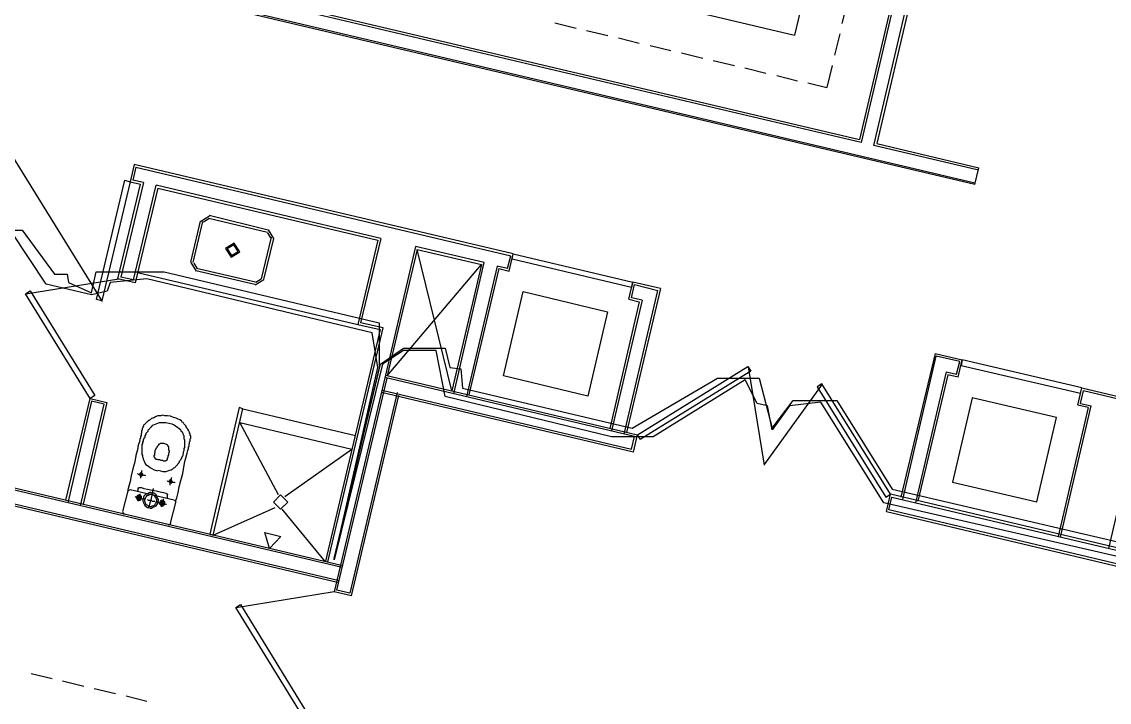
# Model space of a CAD drawing. Header units: feet. Extents: x -84 to 198, y -22 to 181.
# Drawn here: x 67.91 to 93.01, y 123.36 to 139.07 of the extents above; entities that cross this region are included whole.
import ezdxf

# ---------------------------------------------------------------- set-up
doc = ezdxf.new("R2010")
doc.units = ezdxf.units.FT
for name, color, linetype in [('A-AREA-COMUN', 252, 'CONTINUOUS'), ('A-AREA-UNIDAD', 30, 'CONTINUOUS'), ('A-LINEA', 7, 'CONTINUOUS'), ('A-LINEA-FINA', 9, 'CONTINUOUS')]:
    doc.layers.add(name, color=color, linetype=linetype)

msp = doc.modelspace()

# ---------------------------------------------------------------- linework, layer by layer
at = {"layer": 'A-AREA-COMUN'}
msp.add_lwpolyline([(94.768, 126.3644), (87.808, 127.9644), (86.352, 130.2933), (85.632, 130.2044), (85.232, 129.6533), (85.12, 130.2044), (84.88, 130.2578), (84.608, 130.8089), (82.48, 129.4933), (81.52, 129.4933), (77.68, 130.4178), (77.472, 131.4844), (76.72, 131.4844), (76.24, 131.1644), (75.12, 126.6489), (76.128, 131.0933), (76, 131.8933), (70.8, 133.1378), (69.952, 133.0489), (69.888, 132.8533), (69.52, 132.7644), (68.48, 133.0133), (67.68, 134.2222)], dxfattribs=at)
at = {"layer": 'A-AREA-UNIDAD'}
msp.add_lwpolyline([(66.912, 134.2578), (67.92, 134.2578), (68.672, 133.2444), (68.96, 133.2444), (68.992, 133.0489), (69.52, 132.8178), (69.632, 133.2978), (71.2, 133.2978), (76.16, 132.1244), (76.16, 131.0933), (75.12, 126.6844), (76.192, 131.1644), (76.72, 131.5378), (77.68, 131.5378), (77.792, 131.0933), (78.048, 131.0578), (78.08, 130.6133), (82, 129.6889), (83.968, 130.8444), (84.928, 130.8444), (85.232, 129.6889), (85.712, 130.3289), (86.72, 130.3289), (88, 128.2844), (94.848, 126.6844)], dxfattribs=at)
at = {"layer": 'A-LINEA'}
for p, q in [((89.5467, 146.1111), (87.24, 136.3511)), ((89.6, 146.1511), (87.28, 136.2844)), ((87.5733, 136.2178), (89.8933, 146.0844)), ((89.9333, 146.0178), (87.64, 136.2578)), ((87.1333, 144.6311), (85.7467, 138.7644)), ((89.9067, 135.3111), (57.9867, 142.8444)), ((58.04, 142.8844), (89.9067, 135.3511)), ((75.6267, 141.1511), (85.7467, 138.7644)), ((87.28, 136.2844), (73.16, 139.6178)), ((73.1733, 139.6711), (87.24, 136.3511)), ((86.96, 139.5111), (86.84, 139.0311)), ((80.2133, 139.0444), (80.7067, 138.9244)), ((80.9467, 138.8711), (81.44, 138.7511)), ((86.7867, 138.7911), (86.6667, 138.2978)), ((81.68, 138.6978), (82.16, 138.5778)), ((82.4133, 138.5244), (82.8933, 138.4044)), ((83.1333, 138.3511), (83.6267, 138.2311)), ((83.8667, 138.1778), (84.36, 138.0578)), ((86.6133, 138.0578), (86.4933, 137.5511)), ((84.6, 138.0044), (85.08, 137.8844)), ((85.3333, 137.8311), (85.8133, 137.7111)), ((86.0533, 137.6578), (86.4933, 137.5511)), ((87.64, 136.2578), (90, 135.6978)), ((67.6625, 136.0224), (69.7688, 132.6136)), ((89.9867, 135.6444), (87.5733, 136.2178)), ((70.5067, 135.7778), (70.4133, 135.3778)), ((79.2533, 133.7111), (70.5067, 135.7778)), ((70.5467, 135.7111), (70.48, 135.4178)), ((70.5467, 135.7111), (79.2, 133.6711)), ((89.9067, 135.3111), (90, 135.6978)), ((70.1333, 133.1378), (70.6533, 135.3244)), ((70.72, 135.3644), (70.2, 133.1778)), ((70.4133, 135.3778), (70.6533, 135.3244)), ((70.72, 135.3644), (70.48, 135.4178)), ((70.4933, 133.1111), (71.0133, 135.2978)), ((76.2, 134.0711), (71.0133, 135.2978)), ((71.0533, 135.2311), (70.5333, 133.0444)), ((71.0533, 135.2311), (76.1333, 134.0311)), ((72.245, 134.5866), (72.0445, 134.4628)), ((72.2297, 134.5218), (72.1093, 134.4474)), ((72.2267, 134.5378), (73.5867, 134.2178)), ((72.24, 134.6044), (73.6, 134.2711)), ((71.8133, 133.5244), (72.04, 134.4711)), ((71.8667, 133.5111), (72.0933, 134.4578)), ((73.7289, 134.0661), (73.605, 134.2666)), ((73.6667, 134.0978), (73.44, 133.1378)), ((73.72, 134.0711), (73.4933, 133.1244)), ((73.664, 134.0815), (73.5897, 134.2018)), ((76.1333, 134.0311), (75.6667, 132.0844)), ((76.2, 134.0711), (75.7333, 132.1244)), ((77, 133.8844), (76.3067, 130.9111)), ((77.04, 133.8178), (76.3467, 130.8978)), ((78.5867, 133.5111), (77, 133.8844)), ((77.84, 130.5511), (77.04, 133.8178)), ((77.04, 133.8178), (78.52, 133.4711)), ((71.8178, 133.5161), (71.9417, 133.3156)), ((71.8827, 133.5008), (71.957, 133.3805)), ((77.88, 130.4844), (78.5867, 133.5111)), ((79.12, 133.3778), (79.2, 133.6711)), ((79.16, 133.3111), (79.2533, 133.7111)), ((75.3067, 126.4711), (45.9733, 133.3911)), ((46.04, 133.4311), (75.32, 126.5244)), ((70.5867, 133.2844), (75.6667, 132.0844)), ((73.2933, 133.0044), (71.9333, 133.3244)), ((73.3067, 133.0578), (71.9467, 133.3778)), ((76.3467, 130.8978), (78.52, 133.4711)), ((78.52, 133.4711), (77.84, 130.5511)), ((78.88, 133.4311), (78.1733, 130.4178)), ((78.92, 133.3778), (78.2267, 130.4578)), ((79.12, 133.3778), (78.88, 133.4311)), ((78.92, 133.3778), (79.16, 133.3111)), ((70.1512, 133.1286), (68.0107, 132.7814)), ((70.5333, 133.0444), (70.1333, 133.1378)), ((70.4933, 133.1111), (70.2, 133.1778)), ((73.3017, 132.9956), (73.5022, 133.1195)), ((73.317, 133.0605), (73.4373, 133.1348)), ((81.92, 132.6711), (82.0133, 133.0578)), ((81.9867, 132.6978), (82.0533, 133.0044)), ((82.6533, 132.9111), (82.0133, 133.0578)), ((82.0533, 133.0044), (82.5867, 132.8711)), ((47.28, 132.7778), (75.24, 126.1778)), ((81.8133, 129.5511), (82.5867, 132.8711)), ((82.6533, 132.9111), (81.8667, 129.5911)), ((75.2267, 126.1244), (47.32, 132.7111)), ((82.2267, 132.6444), (81.52, 129.6311)), ((82.2267, 132.6444), (81.9867, 132.6978)), ((74.9733, 126.6044), (76.2533, 132.0044)), ((76.2533, 132.0044), (75.7333, 132.1244)), ((88.9867, 131.4178), (88.2, 128.0978)), ((88.24, 128.0444), (89.0133, 131.3511)), ((88.9867, 131.4178), (89.6133, 131.2711)), ((89.56, 131.2311), (89.0133, 131.3511)), ((89.52, 130.8711), (89.6133, 131.2711)), ((85.0528, 128.84), (84.6823, 131.1024)), ((89.24, 130.9911), (88.5333, 127.9644)), ((89.24, 130.9911), (89.48, 130.9378)), ((89.48, 130.9378), (89.56, 131.2311)), ((76.3067, 130.9111), (75.12, 125.9111)), ((75.1867, 125.9511), (76.3467, 130.8444)), ((82.0533, 129.4978), (76.2933, 130.8578)), ((76.3067, 130.9111), (82.12, 129.5378)), ((80.9733, 130.4311), (79.0267, 130.8978)), ((89.28, 130.9244), (88.5867, 128.0044)), ((89.52, 130.8711), (89.28, 130.9244)), ((76.5733, 130.5111), (75.48, 125.8844)), ((82.0267, 129.1378), (76.2133, 130.5111)), ((76.2267, 130.5644), (81.9867, 129.2044)), ((86.384, 130.7064), (85.0405, 128.8489)), ((92.28, 130.2178), (92.3733, 130.6178)), ((92.3467, 130.2578), (92.4133, 130.5511)), ((92.3733, 130.6178), (96.84, 129.5644)), ((96.7733, 129.5111), (92.4133, 130.5511)), ((69.52, 130.3111), (68.9733, 127.9644)), ((69.2667, 127.8978), (69.8133, 130.2444)), ((69.88, 130.2844), (69.3333, 127.9378)), ((69.8133, 130.2444), (69.52, 130.3111)), ((75.52, 125.8178), (76.6133, 130.4444)), ((92.3467, 130.2578), (92.5867, 130.2044)), ((73.0133, 130.1378), (75.6133, 129.5244)), ((92.52, 130.1644), (91.8267, 127.1911)), ((91.88, 127.1778), (92.5867, 130.2044)), ((92.52, 130.1644), (92.28, 130.2178)), ((73.84, 128.1511), (72.9467, 129.8178)), ((72.9467, 129.8178), (75.5333, 129.2044)), ((93.6933, 129.9378), (92.9867, 126.9111)), ((81.9867, 129.2044), (82.0533, 129.4978)), ((82.0267, 129.1378), (82.12, 129.5378)), ((73.9867, 128.1111), (75.5333, 129.2044)), ((70.36, 128.2444), (70.24, 127.7644)), ((70.4174, 128.2699), (70.3612, 128.2352)), ((71.4267, 128.0311), (70.4133, 128.2711)), ((89.3867, 128.4444), (91.3333, 127.9911)), ((71.3467, 127.4978), (71.4667, 127.9778)), ((71.4788, 127.9737), (71.4441, 128.0299)), ((87.8667, 127.7644), (87.96, 128.1644)), ((95, 126.4978), (87.96, 128.1644)), ((70.2412, 127.7552), (70.2759, 127.699)), ((72.3333, 127.2178), (73.76, 127.8578)), ((74.92, 126.6044), (73.92, 127.8178)), ((87.8667, 127.7644), (94.5067, 126.1911)), ((70.28, 127.7111), (71.2933, 127.4711)), ((71.3026, 127.459), (71.3588, 127.4937)), ((72.2933, 127.2711), (72.2933, 127.2711)), ((75.1255, 125.9104), (72.863, 125.5407)), ((75.52, 125.8178), (75.12, 125.9111)), ((75.48, 125.8844), (75.1867, 125.9511)), ((68.1333, 124.0311), (68.6133, 123.9111)), ((68.8533, 123.8578), (69.3467, 123.7378)), ((69.5867, 123.6844), (70.08, 123.5644)), ((70.32, 123.5111), (70.8, 123.3911))]:
    msp.add_line(p, q, dxfattribs=at)
for points in [[(70.4133, 135.3778), (69.76, 132.6311), (69.64, 132.6578), (70.2933, 135.4178), (70.4133, 135.3778)], [(72.6178, 133.8361), (72.7417, 133.6356), (72.9422, 133.7595), (72.8183, 133.96), (72.6178, 133.8361)], [(72.6567, 133.8269), (72.7509, 133.6745), (72.9033, 133.7687), (72.8091, 133.9211), (72.6567, 133.8269)], [(81.9867, 132.9378), (79.2267, 133.5911), (79.2533, 133.7111), (82.0133, 133.0578), (81.9867, 132.9378)], [(69.4933, 130.3778), (68, 132.7911), (68.1067, 132.8578), (69.6, 130.4444), (69.4933, 130.3778)], [(79.0267, 130.8978), (79.48, 132.8444), (81.4267, 132.3778), (80.9733, 130.4311)], [(81.92, 132.6711), (82.16, 132.6044), (81.48, 129.6844)], [(75.6667, 132.0844), (76.1867, 131.9644), (74.92, 126.6178)], [(89.5867, 131.1378), (92.3467, 130.4978), (92.3733, 130.6178), (89.6133, 131.2711), (89.5867, 131.1378)], [(82.12, 129.5378), (84.6667, 131.1111), (84.7333, 131.0044), (82.1867, 129.4311), (82.12, 129.5378)], [(87.96, 128.1644), (86.3733, 130.7111), (86.2667, 130.6444), (87.8533, 128.0978), (87.96, 128.1644)], [(68.9333, 128.0311), (69.4933, 130.3778), (69.88, 130.2844)], [(91.3333, 127.9911), (91.7867, 129.9378), (89.84, 130.3911), (89.3867, 128.4444)], [(71.4667, 127.9778), (71.4667, 128.0178), (71.4933, 128.0844), (71.52, 128.2044), (71.5467, 128.3378), (71.5867, 128.4844), (71.6267, 128.6444), (71.6533, 128.7911), (71.68, 128.9244), (71.7067, 129.0311), (71.7333, 129.1111), (71.7467, 129.1778), (71.76, 129.2178), (71.76, 129.2444), (71.76, 129.2578), (71.7733, 129.2711), (71.7733, 129.2844), (71.7733, 129.2978), (71.7733, 129.3111), (71.7733, 129.3244), (71.7867, 129.3378), (71.7867, 129.3511), (71.7867, 129.3644), (71.7867, 129.3778), (71.8, 129.3911), (71.8, 129.4044), (71.8, 129.4178), (71.8, 129.4444), (71.8133, 129.4578), (71.8133, 129.4711), (71.8133, 129.4844), (71.8133, 129.4978), (71.8133, 129.5111), (71.8, 129.5244), (71.8, 129.5511), (71.8, 129.5644), (71.7867, 129.5778), (71.7867, 129.5911), (71.7733, 129.6178), (71.76, 129.6311), (71.76, 129.6444), (71.7467, 129.6711), (71.7333, 129.6844), (71.72, 129.6978), (71.7067, 129.7244), (71.7067, 129.7378), (71.6933, 129.7511), (71.6667, 129.7778), (71.6533, 129.7911), (71.64, 129.8178), (71.6133, 129.8311), (71.6, 129.8578), (71.56, 129.8844), (71.52, 129.8978), (71.48, 129.9244), (71.4133, 129.9378), (71.3467, 129.9644), (71.28, 129.9778), (71.2133, 129.9778), (71.16, 129.9911), (71.12, 129.9778), (71.08, 129.9778), (71.0533, 129.9778), (71.0267, 129.9644), (71, 129.9511), (70.9733, 129.9378), (70.9467, 129.9244), (70.9333, 129.9244), (70.9067, 129.9111), (70.8933, 129.8978), (70.88, 129.8844), (70.8533, 129.8711), (70.84, 129.8578), (70.8267, 129.8578), (70.8133, 129.8444), (70.8, 129.8311), (70.7867, 129.8178), (70.7733, 129.8044), (70.76, 129.7911), (70.7467, 129.7778), (70.7333, 129.7644), (70.72, 129.7511), (70.72, 129.7378), (70.7067, 129.7244), (70.7067, 129.7111), (70.7067, 129.6978), (70.6933, 129.6844), (70.6933, 129.6711), (70.6933, 129.6578), (70.6933, 129.6444), (70.68, 129.6311), (70.68, 129.6044), (70.68, 129.5911), (70.68, 129.5778), (70.6667, 129.5644), (70.6667, 129.5511), (70.6667, 129.5378), (70.6667, 129.5244), (70.6533, 129.4978), (70.6533, 129.4711), (70.64, 129.4311), (70.6267, 129.3778), (70.6, 129.2978), (70.5867, 129.1911), (70.5467, 129.0578), (70.52, 128.9111), (70.48, 128.7511), (70.44, 128.5911), (70.4133, 128.4578), (70.3867, 128.3511), (70.36, 128.2711), (70.36, 128.2444)], [(72.3333, 127.2178), (73.0133, 130.1378), (72.9333, 130.1644), (72.2533, 127.2444), (72.3333, 127.2178)], [(72.9733, 130.1111), (72.9733, 130.1111), (72.9733, 130.1111)], [(71.0533, 128.6978), (70.9733, 128.7244), (70.92, 128.7511), (70.88, 128.7778), (70.84, 128.8044), (70.8, 128.8311), (70.7733, 128.8578), (70.76, 128.8844), (70.7467, 128.9244), (70.7333, 128.9511), (70.72, 128.9778), (70.72, 128.9911), (70.7067, 129.0178), (70.7067, 129.0444), (70.7067, 129.0578), (70.6933, 129.0844), (70.6933, 129.0978), (70.6933, 129.1244), (70.6933, 129.1378), (70.6933, 129.1644), (70.6933, 129.1911), (70.6933, 129.2044), (70.6933, 129.2311), (70.6933, 129.2578), (70.6933, 129.2844), (70.6933, 129.3111), (70.7067, 129.3378), (70.7067, 129.3644), (70.72, 129.3911), (70.72, 129.4178), (70.7333, 129.4444), (70.7467, 129.4711), (70.76, 129.4844), (70.76, 129.5111), (70.7733, 129.5378), (70.7867, 129.5511), (70.7867, 129.5778), (70.8, 129.5911), (70.8133, 129.6044), (70.8267, 129.6178), (70.8267, 129.6444), (70.84, 129.6578), (70.8533, 129.6711), (70.8667, 129.6844), (70.88, 129.6978), (70.8933, 129.7111), (70.9067, 129.7244), (70.9333, 129.7511), (70.9467, 129.7644), (70.9733, 129.7778), (71.0133, 129.7911), (71.0533, 129.8044), (71.0933, 129.8178), (71.1333, 129.8178), (71.1867, 129.8178), (71.24, 129.8178), (71.3067, 129.8044), (71.3733, 129.7911), (71.4267, 129.7644), (71.4667, 129.7378), (71.5067, 129.7111), (71.5467, 129.6844), (71.5733, 129.6578), (71.5867, 129.6311), (71.6133, 129.6044), (71.6267, 129.5778), (71.6267, 129.5644), (71.64, 129.5378), (71.6533, 129.5244), (71.6533, 129.4978), (71.6533, 129.4844), (71.6533, 129.4578), (71.6533, 129.4444), (71.6667, 129.4311), (71.6667, 129.4044), (71.6667, 129.3911), (71.6667, 129.3644), (71.6667, 129.3511), (71.6667, 129.3244), (71.6667, 129.2978), (71.6667, 129.2711), (71.6667, 129.2444), (71.6533, 129.2178), (71.6533, 129.1911), (71.6533, 129.1644), (71.64, 129.1378), (71.64, 129.1111), (71.6267, 129.0844), (71.6267, 129.0578), (71.6133, 129.0311), (71.6, 129.0178), (71.6, 128.9911), (71.5867, 128.9778), (71.5733, 128.9511), (71.56, 128.9378), (71.5467, 128.9244), (71.5467, 128.8978), (71.5333, 128.8844), (71.52, 128.8711), (71.5067, 128.8578), (71.4933, 128.8311), (71.48, 128.8178), (71.4667, 128.8044), (71.44, 128.7778), (71.4133, 128.7644), (71.3867, 128.7378), (71.36, 128.7244), (71.32, 128.7111), (71.28, 128.6978), (71.24, 128.6844), (71.1733, 128.6844), (71.12, 128.6978), (71.0533, 128.7111)], [(71.2133, 128.9378), (71.2267, 128.9378), (71.24, 128.9378), (71.2533, 128.9511), (71.2667, 128.9511), (71.2667, 128.9644), (71.28, 128.9644), (71.28, 128.9778), (71.28, 128.9911), (71.28, 129.0044), (71.2933, 129.0178), (71.2933, 129.0311), (71.2933, 129.0444), (71.2933, 129.0578), (71.3067, 129.0711), (71.3067, 129.0844), (71.3067, 129.0978), (71.3067, 129.1111), (71.3067, 129.1244), (71.32, 129.1378), (71.32, 129.1511), (71.32, 129.1644), (71.3067, 129.1778), (71.3067, 129.1911), (71.3067, 129.2044), (71.3067, 129.2178), (71.3067, 129.2311), (71.3067, 129.2444), (71.3067, 129.2578), (71.2933, 129.2711), (71.2933, 129.2844), (71.28, 129.2978), (71.2533, 129.3111), (71.2267, 129.3244), (71.2, 129.3378), (71.16, 129.3378), (71.1333, 129.3378), (71.1067, 129.3378), (71.0933, 129.3244), (71.08, 129.3244), (71.0667, 129.3111), (71.0667, 129.2978), (71.0533, 129.2844), (71.04, 129.2711), (71.04, 129.2578), (71.0267, 129.2578), (71.0267, 129.2444), (71.0133, 129.2311), (71.0133, 129.2178), (71, 129.2044), (71, 129.1911), (70.9867, 129.1778), (70.9867, 129.1644), (70.9867, 129.1378), (70.9867, 129.1244), (70.9733, 129.1111), (70.9733, 129.0978), (70.9733, 129.0844), (70.9733, 129.0711), (70.9733, 129.0578), (70.96, 129.0578), (70.96, 129.0444), (70.96, 129.0311), (70.9733, 129.0178), (70.9733, 129.0044), (70.9867, 129.0044), (70.9867, 128.9911), (71, 128.9911), (71, 128.9778), (71.0133, 128.9778), (71.0267, 128.9778), (71.0533, 128.9644), (71.0933, 128.9644), (71.12, 128.9511), (71.16, 128.9511), (71.1867, 128.9378), (71.2, 128.9378), (71.2133, 128.9378)], [(70.5867, 128.6444), (70.6, 128.6311), (70.6267, 128.6311), (70.6533, 128.6178), (70.6933, 128.6178), (70.72, 128.6044), (70.7467, 128.6044), (70.76, 128.6044), (70.76, 128.5911)], [(70.68, 128.6578), (70.6667, 128.6578), (70.6533, 128.6578), (70.6533, 128.6444), (70.64, 128.6444), (70.64, 128.6311), (70.64, 128.6178), (70.64, 128.6044), (70.64, 128.5911), (70.6533, 128.5911), (70.6667, 128.5911), (70.68, 128.5911), (70.6933, 128.5911), (70.6933, 128.6044), (70.7067, 128.6044), (70.7067, 128.6178), (70.7067, 128.6311), (70.6933, 128.6444), (70.68, 128.6578)], [(70.6933, 128.7111), (70.68, 128.6978), (70.68, 128.6711), (70.6667, 128.6444), (70.6667, 128.6044), (70.6533, 128.5778), (70.6533, 128.5511), (70.6533, 128.5378)], [(71.2667, 128.4844), (71.28, 128.4711), (71.3067, 128.4711), (71.3333, 128.4578), (71.3733, 128.4578), (71.4, 128.4444), (71.4267, 128.4444), (71.44, 128.4444), (71.44, 128.4311)], [(71.36, 128.4978), (71.3467, 128.4978), (71.3333, 128.4978), (71.3333, 128.4844), (71.32, 128.4844), (71.32, 128.4711), (71.3067, 128.4578), (71.32, 128.4578), (71.32, 128.4444), (71.32, 128.4311), (71.3333, 128.4311), (71.3467, 128.4311), (71.36, 128.4311), (71.3733, 128.4311), (71.3733, 128.4444), (71.3867, 128.4444), (71.3867, 128.4578), (71.3867, 128.4711), (71.3733, 128.4711), (71.3733, 128.4844), (71.36, 128.4978)], [(71.3733, 128.5511), (71.36, 128.5378), (71.36, 128.5111), (71.3467, 128.4844), (71.3467, 128.4444), (71.3333, 128.4178), (71.3333, 128.3911), (71.3333, 128.3778)], [(70.5867, 128.2311), (70.5867, 128.2444), (70.6, 128.2578), (70.6, 128.2711), (70.6, 128.2844), (70.6, 128.2978), (70.6, 128.3111), (70.6133, 128.3111), (70.6133, 128.3244), (70.6267, 128.3244), (70.64, 128.3244), (70.68, 128.3244), (70.7333, 128.2978), (70.8133, 128.2844), (70.92, 128.2578), (71.0133, 128.2444), (71.1067, 128.2178), (71.1867, 128.2044), (71.24, 128.1911), (71.2533, 128.1778), (71.2667, 128.1778), (71.28, 128.1644), (71.28, 128.1511), (71.2667, 128.1378), (71.2667, 128.1244), (71.2667, 128.1111), (71.2667, 128.0978), (71.2667, 128.0844), (71.2533, 128.0844), (71.2533, 128.0711)], [(70.9467, 128.2978), (70.9467, 128.2844), (70.9333, 128.2444), (70.92, 128.1778), (70.9067, 128.1111), (70.8933, 128.0311), (70.8667, 127.9644), (70.8533, 127.8978), (70.84, 127.8578), (70.84, 127.8444)], [(70.5333, 128.1111), (70.5467, 128.0978), (70.56, 128.0978), (70.5867, 128.0978), (70.6267, 128.0844), (70.6667, 128.0711), (70.6933, 128.0711), (70.7333, 128.0578), (70.7467, 128.0578), (70.76, 128.0578)], [(70.64, 128.1378), (70.6267, 128.1511), (70.6133, 128.1511), (70.6, 128.1378), (70.5867, 128.1378), (70.5733, 128.1244), (70.56, 128.1111), (70.56, 128.0978), (70.56, 128.0844), (70.56, 128.0711), (70.5733, 128.0578), (70.5733, 128.0444), (70.5867, 128.0311), (70.6, 128.0311), (70.6133, 128.0311), (70.6267, 128.0311), (70.64, 128.0311), (70.6533, 128.0311), (70.6533, 128.0444), (70.6667, 128.0444), (70.6667, 128.0578), (70.68, 128.0578), (70.68, 128.0711), (70.68, 128.0844), (70.68, 128.0978), (70.68, 128.1111), (70.6667, 128.1244), (70.6533, 128.1378), (70.64, 128.1378)], [(70.6267, 128.1111), (70.6133, 128.1111), (70.6, 128.1111), (70.6, 128.0978), (70.5867, 128.0978), (70.5867, 128.0844), (70.5867, 128.0711), (70.6, 128.0711), (70.6, 128.0578), (70.6133, 128.0578), (70.6267, 128.0578), (70.64, 128.0578), (70.64, 128.0711), (70.6533, 128.0711), (70.6533, 128.0844), (70.6533, 128.0978), (70.64, 128.1111), (70.6267, 128.1111)], [(70.64, 128.1778), (70.64, 128.1511), (70.6267, 128.1378), (70.6267, 128.0978), (70.6133, 128.0711), (70.6133, 128.0444), (70.6, 128.0178), (70.6, 128.0044)], [(70.92, 128.1911), (70.8933, 128.2044), (70.8667, 128.2044), (70.84, 128.1911), (70.8133, 128.1778), (70.7867, 128.1644), (70.76, 128.1511), (70.7333, 128.1244), (70.72, 128.0978), (70.72, 128.0711), (70.7067, 128.0311), (70.7067, 128.0044), (70.72, 127.9778), (70.7333, 127.9511), (70.7467, 127.9244), (70.76, 127.8978), (70.7867, 127.8844), (70.8133, 127.8578), (70.84, 127.8578), (70.88, 127.8444), (70.9067, 127.8444), (70.9333, 127.8578), (70.96, 127.8711), (70.9867, 127.8844), (71.0133, 127.8978), (71.0267, 127.9244), (71.0533, 127.9511), (71.0533, 127.9778), (71.0667, 128.0178), (71.0667, 128.0444), (71.0533, 128.0711), (71.04, 128.0978), (71.0267, 128.1244), (71.0133, 128.1511), (70.9867, 128.1778), (70.96, 128.1911), (70.92, 128.1911)], [(70.92, 128.1511), (70.8933, 128.1644), (70.8667, 128.1511), (70.8533, 128.1511), (70.8267, 128.1378), (70.8, 128.1378), (70.7867, 128.1111), (70.7733, 128.0978), (70.76, 128.0711), (70.76, 128.0578), (70.7467, 128.0311), (70.7467, 128.0044), (70.76, 127.9778), (70.76, 127.9644), (70.7733, 127.9378), (70.8, 127.9244), (70.8133, 127.9111), (70.8267, 127.8978), (70.8533, 127.8978), (70.88, 127.8844), (70.9067, 127.8844), (70.92, 127.8978), (70.9467, 127.8978), (70.9733, 127.9111), (70.9867, 127.9244), (71, 127.9511), (71.0133, 127.9644), (71.0133, 127.9911), (71.0267, 128.0178), (71.0267, 128.0444), (71.0133, 128.0578), (71.0133, 128.0844), (71, 128.0978), (70.9867, 128.1244), (70.96, 128.1378), (70.9467, 128.1511), (70.92, 128.1511)], [(70.8133, 128.0444), (70.8267, 128.0311), (70.8533, 128.0311), (70.88, 128.0311), (70.9067, 128.0178), (70.9333, 128.0044), (70.96, 128.0044), (70.9733, 128.0044), (70.9867, 128.0044)], [(71.0267, 127.9911), (71.04, 127.9911), (71.0533, 127.9778), (71.08, 127.9778), (71.12, 127.9644), (71.16, 127.9644), (71.1867, 127.9511), (71.2267, 127.9378), (71.24, 127.9378), (71.2533, 127.9378)], [(71.1733, 128.0178), (71.16, 128.0178), (71.1467, 128.0178), (71.1333, 128.0178), (71.12, 128.0044), (71.1067, 128.0044), (71.1067, 127.9911), (71.1067, 127.9778), (71.0933, 127.9778), (71.0933, 127.9644), (71.0933, 127.9511), (71.0933, 127.9378), (71.1067, 127.9378), (71.1067, 127.9244), (71.12, 127.9111), (71.1333, 127.9111), (71.1467, 127.8978), (71.16, 127.8978), (71.1733, 127.8978), (71.1867, 127.9111), (71.2, 127.9244), (71.2133, 127.9378), (71.2133, 127.9511), (71.2133, 127.9644), (71.2133, 127.9778), (71.2133, 127.9911), (71.2, 127.9911), (71.2, 128.0044), (71.1867, 128.0044), (71.1733, 128.0178)], [(71.16, 127.9911), (71.1467, 127.9911), (71.1333, 127.9911), (71.1333, 127.9778), (71.12, 127.9644), (71.12, 127.9511), (71.1333, 127.9511), (71.1333, 127.9378), (71.1467, 127.9378), (71.1467, 127.9244), (71.16, 127.9244), (71.1733, 127.9378), (71.1867, 127.9378), (71.1867, 127.9511), (71.1867, 127.9644), (71.1867, 127.9778), (71.1733, 127.9778), (71.1733, 127.9911), (71.16, 127.9911)], [(71.1733, 128.0578), (71.1733, 128.0444), (71.1733, 128.0311), (71.1733, 128.0044), (71.16, 127.9778), (71.1467, 127.9511), (71.1467, 127.9244), (71.1467, 127.8978), (71.1333, 127.8844), (71.1333, 127.8711)], [(74.0533, 127.9844), (73.8867, 128.1511), (73.72, 127.9844), (73.8867, 127.8178), (74.0533, 127.9844)], [(94.5733, 126.2311), (87.92, 127.8044), (87.9867, 128.0978), (94.9333, 126.4578)], [(74.4267, 122.9911), (72.8533, 125.5511), (72.96, 125.6178), (74.5333, 123.0578), (74.4267, 122.9911)]]:
    msp.add_lwpolyline(points, dxfattribs=at)
at = {"layer": 'A-LINEA-FINA'}
msp.add_lwpolyline([(73.52, 127.2844), (73.8933, 127.1911), (73.6267, 126.9111), (73.52, 127.2844), (73.52, 127.2844)], dxfattribs=at)

doc.saveas('drawing.dxf')
